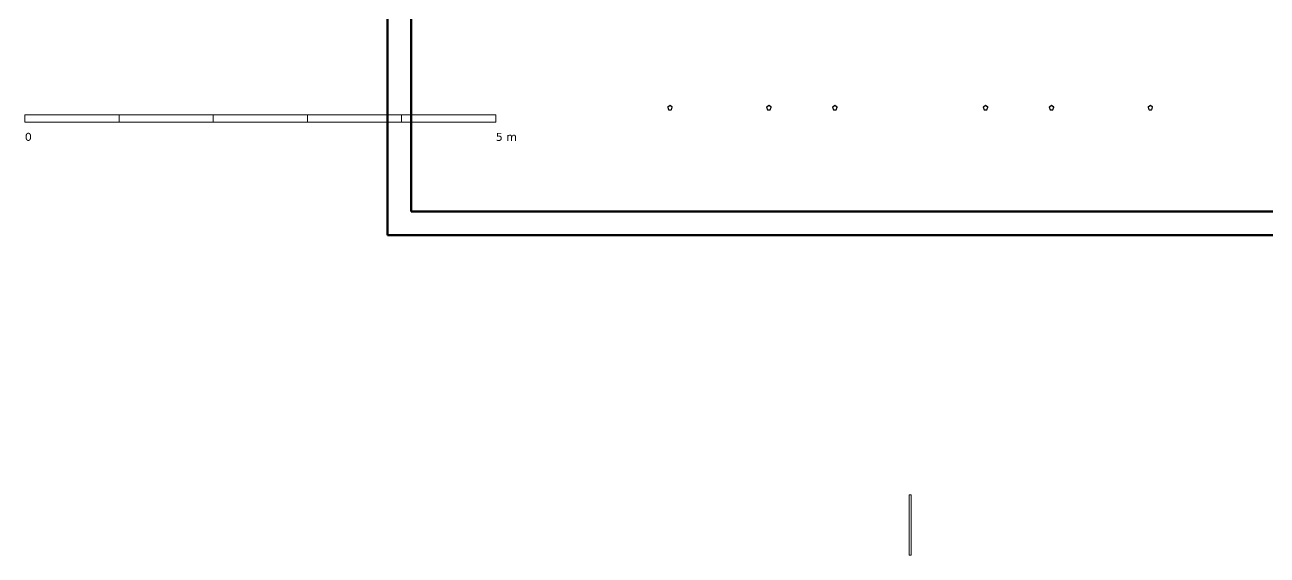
# Model space of a CAD drawing. Header units: millimetres. Extents: x -72 to 836, y -63 to 589.
# Drawn here: x -72 to 191.8, y -63 to 49.6 of the extents above; entities that cross this region are included whole.
import ezdxf

# ---------------------------------------------------------------- set-up
doc = ezdxf.new("R2010")
doc.units = ezdxf.units.MM
for name, color, linetype, lineweight in [('CUT', 7, 'CONTINUOUS', 25), ('FRAME', 7, 'CONTINUOUS', 50), ('TEXT', 7, 'CONTINUOUS', 18)]:
    doc.layers.add(name, color=color, linetype=linetype, lineweight=lineweight)
doc.layers.add('LOW', color=8, linetype='CONTINUOUS', lineweight=13, true_color=0x8c8c8c)
doc.layers.add('THIN', color=8, linetype='CONTINUOUS', lineweight=13, true_color=0x8c8c8c)
doc.styles.add('SANS', font='DejaVuSans.ttf')

msp = doc.modelspace()

# ---------------------------------------------------------------- linework, layer by layer
at = {"layer": 'CUT'}
for p, q in [((64.53, 32.16), (64.55, 32.17)), ((64.53, 32.16), (64.55, 32.17)), ((64.53, 32.16), (64.7, 31.62)), ((64.53, 32.16), (64.7, 31.62)), ((65, 32.5), (64.55, 32.17)), ((65, 32.5), (64.55, 32.17)), ((65, 32.5), (65.02, 32.48)), ((65, 32.5), (65.02, 32.48)), ((65.48, 32.16), (65.02, 32.48)), ((65.48, 32.16), (65.02, 32.48)), ((65.29, 31.59), (65.47, 32.13)), ((65.29, 31.59), (65.47, 32.13)), ((65.48, 32.16), (65.47, 32.13)), ((65.48, 32.16), (65.47, 32.13)), ((85.52, 32.16), (85.55, 32.17)), ((85.52, 32.16), (85.7, 31.62)), ((86, 32.5), (85.55, 32.17)), ((86, 32.5), (86.02, 32.48)), ((86.48, 32.16), (86.02, 32.48)), ((86.29, 31.59), (86.47, 32.13)), ((86.48, 32.16), (86.47, 32.13)), ((99.53, 32.16), (99.55, 32.17)), ((99.53, 32.16), (99.7, 31.62)), ((100, 32.5), (99.55, 32.17)), ((100, 32.5), (100.02, 32.48)), ((100.48, 32.16), (100.02, 32.48)), ((100.29, 31.59), (100.47, 32.13)), ((100.48, 32.16), (100.47, 32.13)), ((131.52, 32.16), (131.55, 32.17)), ((131.52, 32.16), (131.7, 31.62)), ((132, 32.5), (131.55, 32.17)), ((132, 32.5), (132.02, 32.48)), ((132.47, 32.16), (132.02, 32.48)), ((132.29, 31.59), (132.47, 32.13)), ((132.47, 32.16), (132.47, 32.13)), ((145.52, 32.16), (145.55, 32.17)), ((145.52, 32.16), (145.7, 31.62)), ((146, 32.5), (145.55, 32.17)), ((146, 32.5), (146.02, 32.48)), ((146.48, 32.16), (146.02, 32.48)), ((146.29, 31.59), (146.47, 32.13)), ((146.48, 32.16), (146.47, 32.13)), ((166.52, 32.16), (166.55, 32.17)), ((166.52, 32.16), (166.55, 32.17)), ((166.52, 32.16), (166.7, 31.62)), ((166.52, 32.16), (166.7, 31.62)), ((167, 32.5), (166.55, 32.17)), ((167, 32.5), (166.55, 32.17)), ((167, 32.5), (167.02, 32.48)), ((167, 32.5), (167.02, 32.48)), ((167.47, 32.16), (167.02, 32.48)), ((167.47, 32.16), (167.02, 32.48)), ((167.29, 31.59), (167.47, 32.13)), ((167.29, 31.59), (167.47, 32.13)), ((167.47, 32.16), (167.47, 32.13)), ((167.47, 32.16), (167.47, 32.13)), ((64.71, 31.59), (64.7, 31.62)), ((64.71, 31.59), (64.7, 31.62)), ((64.71, 31.59), (65.27, 31.59)), ((64.71, 31.59), (65.27, 31.59)), ((65.29, 31.59), (65.27, 31.59)), ((65.29, 31.59), (65.27, 31.59)), ((85.71, 31.59), (85.7, 31.62)), ((85.71, 31.59), (86.27, 31.59)), ((86.29, 31.59), (86.27, 31.59)), ((99.71, 31.59), (99.7, 31.62)), ((99.71, 31.59), (100.27, 31.59)), ((100.29, 31.59), (100.27, 31.59)), ((131.71, 31.59), (131.7, 31.62)), ((131.71, 31.59), (132.26, 31.59)), ((132.29, 31.59), (132.26, 31.59)), ((145.71, 31.59), (145.7, 31.62)), ((145.71, 31.59), (146.27, 31.59)), ((146.29, 31.59), (146.27, 31.59)), ((166.71, 31.59), (166.7, 31.62)), ((166.71, 31.59), (166.7, 31.62)), ((166.71, 31.59), (167.27, 31.59)), ((166.71, 31.59), (167.27, 31.59)), ((167.29, 31.59), (167.27, 31.59)), ((167.29, 31.59), (167.27, 31.59))]:
    msp.add_line(p, q, dxfattribs=at)
at = {"layer": 'FRAME'}
for points in [[(5, 5), (836, 5), (836, 589), (5, 589)], [(10, 10), (831, 10), (831, 584), (10, 584)]]:
    msp.add_lwpolyline(points, close=True, dxfattribs=at)
at = {"layer": 'LOW'}
for p, q in [((64.53, 32.16), (64.91, 32.44)), ((64.53, 32.16), (64.91, 32.44)), ((64.53, 32.16), (64.56, 32.05)), ((64.53, 32.16), (64.56, 32.05)), ((64.71, 31.59), (64.56, 32.05)), ((64.71, 31.59), (64.56, 32.05)), ((65, 32.5), (64.91, 32.44)), ((65, 32.5), (64.91, 32.44)), ((65, 32.5), (65.39, 32.22)), ((65, 32.5), (65.39, 32.22)), ((65.29, 31.59), (65.33, 31.7)), ((65.29, 31.59), (65.33, 31.7)), ((65.48, 32.16), (65.33, 31.7)), ((65.48, 32.16), (65.33, 31.7)), ((65.48, 32.16), (65.39, 32.22)), ((65.48, 32.16), (65.39, 32.22)), ((85.52, 32.16), (85.91, 32.44)), ((85.52, 32.16), (85.56, 32.05)), ((85.71, 31.59), (85.56, 32.05)), ((86, 32.5), (85.91, 32.44)), ((86, 32.5), (86.38, 32.22)), ((86.29, 31.59), (86.33, 31.7)), ((86.48, 32.16), (86.33, 31.7)), ((86.48, 32.16), (86.38, 32.22)), ((99.53, 32.16), (99.91, 32.44)), ((99.53, 32.16), (99.56, 32.05)), ((99.71, 31.59), (99.56, 32.05)), ((100, 32.5), (99.91, 32.44)), ((100, 32.5), (100.38, 32.22)), ((100.29, 31.59), (100.33, 31.7)), ((100.48, 32.16), (100.33, 31.7)), ((100.48, 32.16), (100.38, 32.22)), ((131.52, 32.16), (131.91, 32.44)), ((131.52, 32.16), (131.56, 32.05)), ((131.71, 31.59), (131.56, 32.05)), ((132, 32.5), (131.91, 32.44)), ((132, 32.5), (132.38, 32.22)), ((132.29, 31.59), (132.33, 31.7)), ((132.47, 32.16), (132.33, 31.7)), ((132.47, 32.16), (132.38, 32.22)), ((145.52, 32.16), (145.91, 32.44)), ((145.52, 32.16), (145.56, 32.05)), ((145.71, 31.59), (145.56, 32.05)), ((146, 32.5), (145.91, 32.44)), ((146, 32.5), (146.39, 32.22)), ((146.29, 31.59), (146.33, 31.7)), ((146.48, 32.16), (146.33, 31.7)), ((146.48, 32.16), (146.39, 32.22)), ((166.52, 32.16), (166.91, 32.44)), ((166.52, 32.16), (166.91, 32.44)), ((166.52, 32.16), (166.56, 32.05)), ((166.52, 32.16), (166.56, 32.05)), ((166.71, 31.59), (166.56, 32.05)), ((166.71, 31.59), (166.56, 32.05)), ((167, 32.5), (166.91, 32.44)), ((167, 32.5), (166.91, 32.44)), ((167, 32.5), (167.38, 32.22)), ((167, 32.5), (167.38, 32.22)), ((167.29, 31.59), (167.33, 31.7)), ((167.29, 31.59), (167.33, 31.7)), ((167.47, 32.16), (167.33, 31.7)), ((167.47, 32.16), (167.33, 31.7)), ((167.47, 32.16), (167.38, 32.22)), ((167.47, 32.16), (167.38, 32.22)), ((64.71, 31.59), (64.82, 31.59)), ((64.71, 31.59), (64.82, 31.59)), ((65.29, 31.59), (64.82, 31.59)), ((65.29, 31.59), (64.82, 31.59)), ((85.71, 31.59), (85.82, 31.59)), ((86.29, 31.59), (85.82, 31.59)), ((99.71, 31.59), (99.82, 31.59)), ((100.29, 31.59), (99.82, 31.59)), ((131.71, 31.59), (131.82, 31.59)), ((132.29, 31.59), (131.82, 31.59)), ((145.71, 31.59), (145.82, 31.59)), ((146.29, 31.59), (145.82, 31.59)), ((166.71, 31.59), (166.82, 31.59)), ((166.71, 31.59), (166.82, 31.59)), ((167.29, 31.59), (166.82, 31.59)), ((167.29, 31.59), (166.82, 31.59)), ((115.8, -50.2), (115.8, -50.51)), ((115.8, -50.2), (116.19, -50.2)), ((115.8, -63), (115.8, -50.51)), ((116.2, -50.2), (116.19, -50.2)), ((116.2, -50.2), (116.2, -62.7)), ((115.8, -63), (115.81, -63)), ((116.2, -63), (115.81, -63)), ((116.2, -63), (116.2, -62.7))]:
    msp.add_line(p, q, dxfattribs=at)
at = {"layer": 'THIN'}
for points in [[(-72, 29), (-52, 29), (-52, 30.5), (-72, 30.5)], [(-52, 29), (-32, 29), (-32, 30.5), (-52, 30.5)], [(-32, 29), (-12, 29), (-12, 30.5), (-32, 30.5)], [(-12, 29), (8, 29), (8, 30.5), (-12, 30.5)], [(8, 29), (28, 29), (28, 30.5), (8, 30.5)]]:
    msp.add_lwpolyline(points, close=True, dxfattribs=at)

# ---------------------------------------------------------------- texts
at = {"layer": 'TEXT', "style": 'SANS'}
for s, p in [('0', (-72, 25)), ('5 m', (28, 25))]:
    msp.add_text(s, height=1.7, dxfattribs=at).set_placement(p)

doc.saveas('drawing.dxf')
